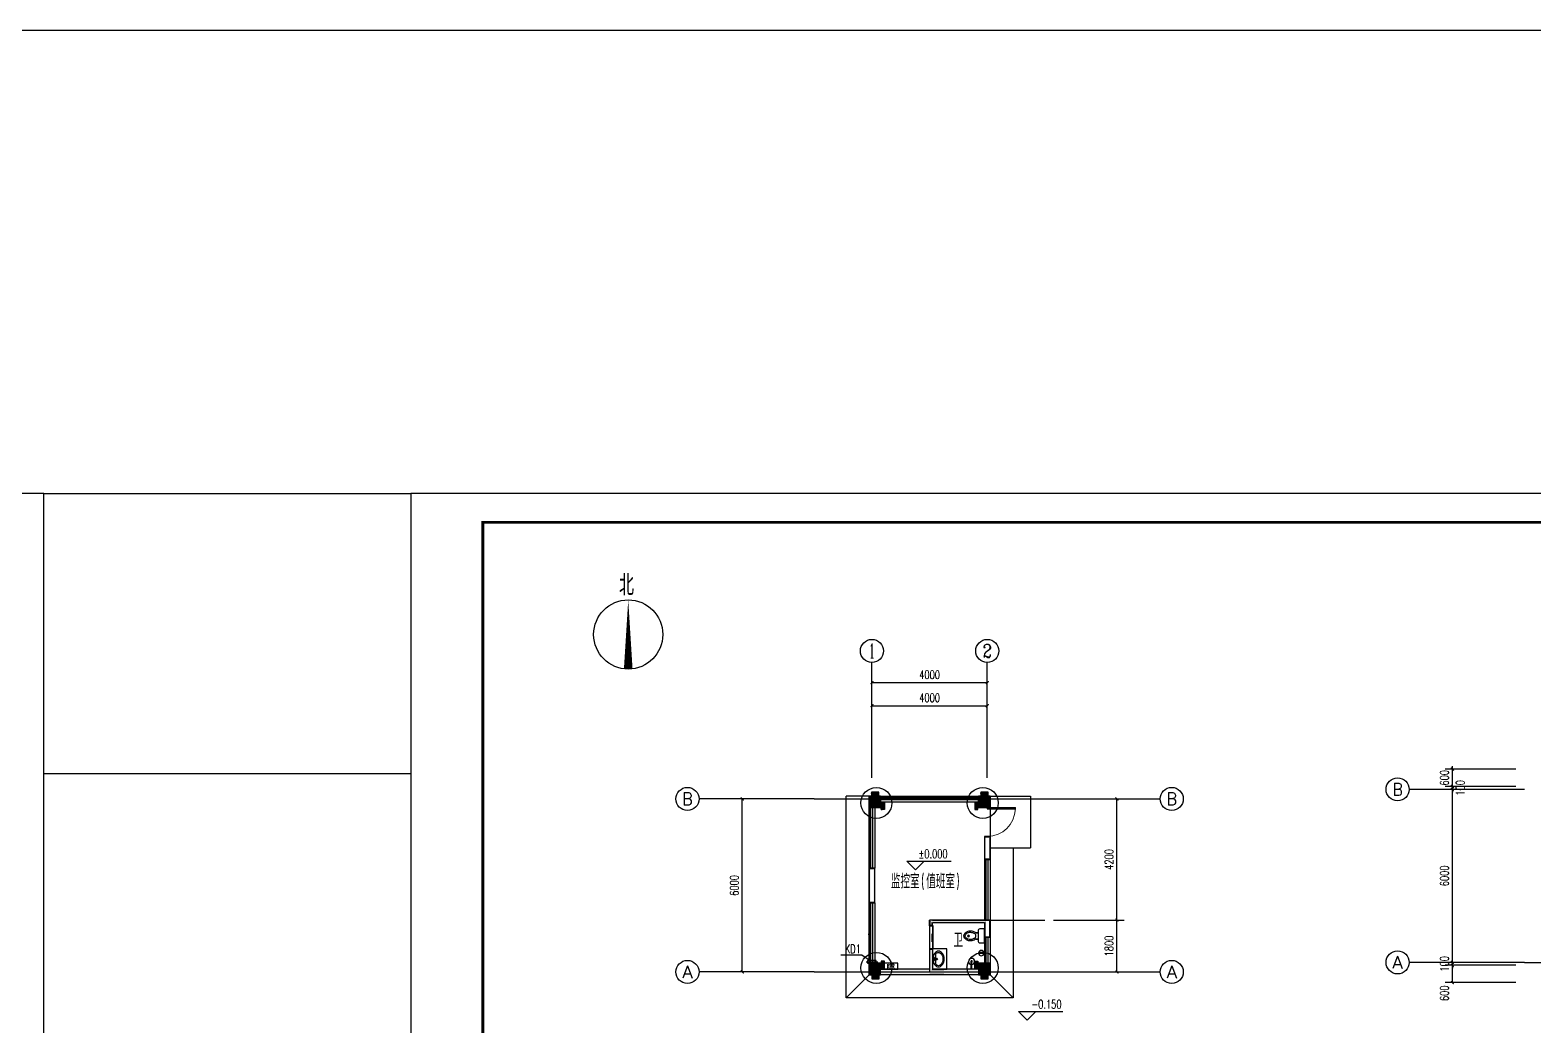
# Model space of a CAD drawing. Extents: x 5600590 to 5949977, y -428435 to -354779.
# Drawn here: x 5786498 to 5838638, y -389273 to -354779 of the extents above; entities that cross this region are included whole.
import ezdxf
from ezdxf.enums import TextEntityAlignment as Align

# ---------------------------------------------------------------- set-up
doc = ezdxf.new("R2010")
doc.units = 0
doc.header["$LTSCALE"] = 1000
doc.header["$MEASUREMENT"] = 0
doc.linetypes.add('DASH', pattern=[0.35, 0.25, -0.1])
doc.layers.get('0').update_dxf_attribs({"linetype": 'CONTINUOUS'})
doc.layers.get('Defpoints').update_dxf_attribs({"linetype": 'CONTINUOUS'})
for name, color, linetype in [('AXIS_TEXT', 7, 'CONTINUOUS'), ('KD', 191, 'CONTINUOUS'), ('PUB_HATCH', 8, 'CONTINUOUS'), ('PUB_TITLE', 4, 'CONTINUOUS'), ('SIG_TEXT', 7, 'CONTINUOUS'), ('WALL', 2, 'CONTINUOUS'), ('卫厨', 253, 'CONTINUOUS'), ('厨卫布置', 6, 'CONTINUOUS'), ('建筑底图', 251, 'CONTINUOUS')]:
    doc.layers.add(name, color=color, linetype=linetype)
doc.styles.add('_TCH_AXIS', font='COMPLEX', dxfattribs={"bigfont": 'GBCBIG'})
doc.styles.add('_TCH_DIM', font='SIMPLEX', dxfattribs={"bigfont": 'GBCBIG'})
doc.styles.add('_TCH_DIM_T3', font='SIMPLEX', dxfattribs={"width": 0.705882, "bigfont": 'GBCBIG'})
doc.styles.add('_TCH_LABEL', font='COMPLEX', dxfattribs={"bigfont": 'GBCBIG'})
doc.styles.add('COMPLEX', font='COMPLEX')
doc.styles.add('DIM_FONT', font='SIMPLEX', dxfattribs={"width": 0.7, "bigfont": 'GBCBIG'})
doc.styles.add('schuco', font='sceie.shx', dxfattribs={"width": 0.7, "bigfont": 'sceic.shx'})
doc.dimstyles.new('_TCH_ARCH&&100', dxfattribs={"dimtxt": 297.5, "dimasz": 100, "dimexe": 250, "dimexo": 300, "dimgap": 126.25, "dimtad": 1, "dimdec": 0, "dimzin": 0, "dimdsep": 46, "dimtxsty": '_TCH_DIM_T3', "dimblk": 'ARCHTICK', "dimcen": 0.09, "dimclrt": 7, "dimazin": 2, "dimtfac": 1, "dimtdec": 0, "dimtix": 1, "dimtmove": 2, "dimatfit": 3, "dimfxl": 0, "dimtolj": 1, "dimtzin": 0, "dimarcsym": 0})
pattern_1 = [(135, (5223542.319, -4724886.027), (-11.22532015, -11.22532015), [])]

# ---------------------------------------------------------------- blocks, each defined once
blk = doc.blocks.new('_AXISO')
blk.add_circle((0, 0), 0.5)
at = {"layer": 'AXIS_TEXT', "style": 'COMPLEX', "width": 1.041667}
blk.add_attdef('A', text='', height=0.56, dxfattribs=at).set_placement((-0.25, -0.28), (0.25, -0.28), align=Align.FIT)
blk = doc.blocks.new('$TwtSys$00000139')
at = {"color": 7}
for p, q in [((-19, 92, 0), (-19, -92, 0)), ((19, 92, 0), (19, -92, 0))]:
    blk.add_line(p, q, dxfattribs=at)
blk.add_circle((0, 0, 0), 93.8)
blk = doc.blocks.new('$plan$00000379')
at = {"layer": '卫厨'}
for p, q in [((-575, 18), (-536, 18)), ((-572, 18), (-572, 18)), ((-536, -22), (-576, -21))]:
    blk.add_line(p, q, dxfattribs=at)
for points in [[(-285, -110, -0.082371), (-434, -171, -0.174047), (-592, -152, -0.152847), (-702, -46, -0.25487), (-702, 46, -0.135193), (-607, 144, -0.19268), (-434, 171, -0.066715), (-320, 128, 0.008412), (-285, 110), (-220, 110), (-220, -110)], [(-307, -1, -0.073764), (-317, -64, -0.219411), (-337, -85, -0.018016), (-436, -122, -0.163008), (-533, -122, -0.084559), (-606, -92, -0.185519), (-666, -26, -0.252786), (-658, 39, -0.083694), (-606, 90, -0.078323), (-556, 115, -0.086951), (-477, 126, -0.071278), (-416, 114, -0.021719), (-371, 97, 0.016169), (-337, 83, -0.158768), (-324, 73, -0.168814), (-308, 12)]]:
    blk.add_lwpolyline(points, format="xyb", close=True, dxfattribs=at)
for points in [[(-220, 110), (-285, 110)], [(-220, 175), (-220, -175)], [(0, 240), (-155, 240)], [(0, -240), (0, 240)], [(-285, -110), (-220, -110)], [(-155, -240), (0, -240)]]:
    blk.add_lwpolyline(points, dxfattribs=at)
for points in [[(-155, 240, 0.414214), (-220, 175, 0.414214)], [(-220, -175, 0.414214), (-155, -240, 0.414214)]]:
    blk.add_lwpolyline(points, format="xyb", dxfattribs=at)
for centre, radius, start, end in [((-549, -3), 33.2, 100.0495, 259.9505), ((-536, -2), 20, 270, 90)]:
    blk.add_arc(centre, radius, start, end, dxfattribs=at)
blk = doc.blocks.new('$plan$00001626')
at = {"layer": '卫厨'}
blk.add_line((-10, 0), (10, 0), dxfattribs=at)
for points in [[(-124, 0), (133, 0)], [(-10, 0), (-10, -263)], [(10, 0), (10, -263)]]:
    blk.add_lwpolyline(points, dxfattribs=at)
for centre, radius, start, end in [((0, -262), 108, 95.306, 84.694), ((0, -262), 28.3, 110.6725, 69.3275), ((0, -260), 10.5, 197.2381, 342.7619)]:
    blk.add_arc(centre, radius, start, end, dxfattribs=at)
blk = doc.blocks.new('$lvtry$00000195')
at = {"color": 0}
for p, q in [((-165, -91), (-34, -91)), ((-17, -58), (-17, -48)), ((-16, -91), (-11, -91)), ((11, -91), (165, -91)), ((17, -58), (17, -48))]:
    blk.add_line(p, q, dxfattribs=at)
blk.add_lwpolyline([(273, -195, -0.132138), (254, -266, -0.106661), (193, -332, -0.083339), (108, -374, -0.072039), (0, -389, -0.072039), (-108, -374, -0.083339), (-193, -332, -0.106661), (-254, -266, -0.132138), (-273, -195, -0.132138), (-254, -124, -0.106661), (-193, -57, -0.083339), (-108, -16, -0.072039), (0, 0, -0.072039), (108, -16, -0.083339), (193, -57, -0.106661), (254, -124, -0.132138)], format="xyb", close=True, dxfattribs=at)
blk.add_circle((0, -58), 16.7, dxfattribs=at)
for centre, radius, start, end in [((-131, -195), 101, 149.8906, 180), ((-131, -195), 101, 180, 210.1094), ((-68, -231), 174, 128.9257, 149.8906), ((-68, -158), 174, 210.1094, 234.4623), ((-165, -111), 20, 90, 128.9257), ((-27, -100), 245, 234.4623, 253.5183), ((0, -9), 340, 253.5183, 270), ((-40, -49), 10.1, 106.6096, 258.1648), ((-64, 218), 259, 274.7069, 282.3732), ((-75, -228), 173, 71.36, 79.1873), ((-29, -95), 6.77, 155.344, 308.3224), ((-171, 3), 166, 324.8411, 338.1337), ((-171, 3), 170, 324.8411, 331.3523), ((-29, -95), 3.37, 155.344, 308.3224), ((100, -210), 170, 132.3141, 138.8253), ((100, -210), 166, 125.5327, 138.8253), ((0, -131), 25, 112.516, 67.484), ((-12, -74), 10.6, 201.8924, 261.774), ((0, -48), 16.7, 0, 180), ((-381, -131), 372, 2.3982, 6.7627), ((0, -111), 9.9, 201.7837, 338.2163), ((0, -9), 340, 270, 286.4817), ((64, 218), 259, 257.6268, 265.2931), ((381, -131), 372, 170.1008, 177.6018), ((75, -228), 173, 100.8127, 110.4191), ((40, -49), 10.1, 281.8352, 73.3904), ((27, -100), 245, 286.4817, 305.5377), ((165, -111), 20, 51.0743, 90), ((165, -111), 20, 51.0743, 90), ((68, -158), 174, 305.5377, 329.8906), ((68, -231), 174, 30.1094, 51.0743), ((131, -195), 101, 0, 30.1094), ((131, -195), 101, 329.8906, 0)]:
    blk.add_arc(centre, radius, start, end, dxfattribs=at)
for p in [(0, -58), (0, -131)]:
    blk.add_point(p, dxfattribs=at)
blk = doc.blocks.new('2sgfsgfgsfdgfsdgsdgfs')
at = {"layer": '厨卫布置'}
blk.add_lwpolyline([(0, -600), (200, -600), (200, 0), (0, 0)], close=True, dxfattribs=at)
at = {"layer": '厨卫布置', "style": 'DIM_FONT', "width": 0.5625}
blk.add_text('KFR', height=150, rotation=90, dxfattribs=at).set_placement((177, -383))
blk = doc.blocks.new('kk')
at = {"linetype": 'DASH', "ltscale": 0.5}
blk.add_wipeout([(-50, -150), (-50, 150), (50, 150), (50, -150)], dxfattribs=at).dxf.layer = 'KD'
at = {"layer": 'KD', "linetype": 'DASH', "ltscale": 0.5}
blk.add_line((0, -200), (0, 200), dxfattribs=at)
blk.add_lwpolyline([(-50, -150), (-50, 150), (50, 150), (50, -150)], close=True, dxfattribs=at)
at = {"layer": 'KD'}
blk.add_lwpolyline([(-50, -150), (-50, 150), (50, 150), (50, -150)], close=True, dxfattribs=at)
blk = doc.blocks.new('_ArchTick')
at = {"color": 0, "linetype": 'ByBlock', "const_width": 0.4}
blk.add_lwpolyline([(-0.5, -0.5), (0.5, 0.5)], dxfattribs=at)
blk = doc.blocks.new('*D54')
at = {"layer": 'Defpoints', "color": 0, "transparency": 16777216}
for p in [(5819706, -377405), (5815706, -380705), (5819706, -380705)]:
    blk.add_point(p, dxfattribs=at)
at = {"layer": '建筑底图', "color": 0, "lineweight": -2, "transparency": 16777216}
for p, q in [((5815706, -380405), (5815706, -377155)), ((5815706, -377405), (5819706, -377405)), ((5819706, -380405), (5819706, -377155))]:
    blk.add_line(p, q, dxfattribs=at)
at = {"layer": '建筑底图', "color": 0, "lineweight": -2, "transparency": 16777216, "xscale": 100, "yscale": 100, "zscale": 100, "rotation": 180}
blk.add_blockref('_ArchTick', (5815706, -377405), dxfattribs=at)
at = {"layer": '建筑底图', "color": 0, "lineweight": -2, "transparency": 16777216, "xscale": 100, "yscale": 100, "zscale": 100}
blk.add_blockref('_ArchTick', (5819706, -377405), dxfattribs=at)
at = {"layer": '建筑底图', "color": 7, "transparency": 16777216, "insert": (5817706, -377130), "char_height": 297.5, "attachment_point": 5, "style": '_TCH_DIM_T3'}
blk.add_mtext('\\A1;4000', dxfattribs=at)
blk = doc.blocks.new('*D55')
at = {"layer": 'Defpoints', "color": 0, "transparency": 16777216}
for p in [(5819706, -378205), (5815706, -380705), (5819706, -380705)]:
    blk.add_point(p, dxfattribs=at)
at = {"layer": '建筑底图', "color": 0, "lineweight": -2, "transparency": 16777216}
for p, q in [((5815706, -380405), (5815706, -377955)), ((5819706, -380405), (5819706, -377955)), ((5815706, -378205), (5819706, -378205))]:
    blk.add_line(p, q, dxfattribs=at)
at = {"layer": '建筑底图', "color": 0, "lineweight": -2, "transparency": 16777216, "xscale": 100, "yscale": 100, "zscale": 100, "rotation": 180}
blk.add_blockref('_ArchTick', (5815706, -378205), dxfattribs=at)
at = {"layer": '建筑底图', "color": 0, "lineweight": -2, "transparency": 16777216, "xscale": 100, "yscale": 100, "zscale": 100}
blk.add_blockref('_ArchTick', (5819706, -378205), dxfattribs=at)
at = {"layer": '建筑底图', "color": 7, "transparency": 16777216, "insert": (5817706, -377930), "char_height": 297.5, "attachment_point": 5, "style": '_TCH_DIM_T3'}
blk.add_mtext('\\A1;4000', dxfattribs=at)
blk = doc.blocks.new('*D60')
at = {"layer": 'Defpoints', "color": 0, "transparency": 16777216}
for p in [(5811206, -381437), (5813706, -381437), (5813706, -387437)]:
    blk.add_point(p, dxfattribs=at)
at = {"layer": '建筑底图', "color": 0, "lineweight": -2, "transparency": 16777216}
for p, q in [((5813406, -381437), (5810956, -381437)), ((5811206, -387437), (5811206, -381437)), ((5813406, -387437), (5810956, -387437))]:
    blk.add_line(p, q, dxfattribs=at)
at = {"layer": '建筑底图', "color": 0, "lineweight": -2, "transparency": 16777216, "xscale": 100, "yscale": 100, "zscale": 100}
for p, rotation in [((5811206, -381437), 90), ((5811206, -387437), 270)]:
    blk.add_blockref('_ArchTick', p, dxfattribs=dict(at, rotation=rotation))
at = {"layer": '建筑底图', "color": 7, "transparency": 16777216, "insert": (5810931, -384437), "char_height": 297.5, "attachment_point": 5, "rotation": 90, "style": '_TCH_DIM_T3'}
blk.add_mtext('\\A1;6000', dxfattribs=at)
blk = doc.blocks.new('*D61')
at = {"layer": 'Defpoints', "color": 0, "transparency": 16777216}
for p in [(5821706, -385637), (5824206, -385637), (5821706, -387437)]:
    blk.add_point(p, dxfattribs=at)
at = {"layer": '建筑底图', "color": 0, "lineweight": -2, "transparency": 16777216}
for p, q in [((5822006, -385637), (5824456, -385637)), ((5824206, -387437), (5824206, -385637)), ((5822006, -387437), (5824456, -387437))]:
    blk.add_line(p, q, dxfattribs=at)
at = {"layer": '建筑底图', "color": 0, "lineweight": -2, "transparency": 16777216, "xscale": 100, "yscale": 100, "zscale": 100}
for p, rotation in [((5824206, -385637), 90), ((5824206, -387437), 270)]:
    blk.add_blockref('_ArchTick', p, dxfattribs=dict(at, rotation=rotation))
at = {"layer": '建筑底图', "color": 7, "transparency": 16777216, "insert": (5823931, -386537), "char_height": 297.5, "attachment_point": 5, "rotation": 90, "style": '_TCH_DIM_T3'}
blk.add_mtext('\\A1;1800', dxfattribs=at)
blk = doc.blocks.new('*D62')
at = {"layer": 'Defpoints', "color": 0, "transparency": 16777216}
for p in [(5821706, -381437), (5824206, -381437), (5821706, -385637)]:
    blk.add_point(p, dxfattribs=at)
at = {"layer": '建筑底图', "color": 0, "lineweight": -2, "transparency": 16777216}
for p, q in [((5822006, -381437), (5824456, -381437)), ((5824206, -385637), (5824206, -381437)), ((5822006, -385637), (5824456, -385637))]:
    blk.add_line(p, q, dxfattribs=at)
at = {"layer": '建筑底图', "color": 0, "lineweight": -2, "transparency": 16777216, "xscale": 100, "yscale": 100, "zscale": 100}
for p, rotation in [((5824206, -381437), 90), ((5824206, -385637), 270)]:
    blk.add_blockref('_ArchTick', p, dxfattribs=dict(at, rotation=rotation))
at = {"layer": '建筑底图', "color": 7, "transparency": 16777216, "insert": (5823931, -383537), "char_height": 297.5, "attachment_point": 5, "rotation": 90, "style": '_TCH_DIM_T3'}
blk.add_mtext('\\A1;4200', dxfattribs=at)
blk = doc.blocks.new('*D73')
at = {"layer": 'Defpoints', "color": 0, "transparency": 16777216}
for p in [(5835842, -387205), (5838342, -387205), (5838342, -387805)]:
    blk.add_point(p, dxfattribs=at)
at = {"layer": '建筑底图', "color": 0, "lineweight": -2, "transparency": 16777216}
for p, q in [((5838042, -387205), (5835592, -387205)), ((5835842, -387805), (5835842, -387205)), ((5838042, -387805), (5835592, -387805))]:
    blk.add_line(p, q, dxfattribs=at)
at = {"layer": '建筑底图', "color": 0, "lineweight": -2, "transparency": 16777216, "xscale": 100, "yscale": 100, "zscale": 100}
for p, rotation in [((5835842, -387205), 90), ((5835842, -387805), 270)]:
    blk.add_blockref('_ArchTick', p, dxfattribs=dict(at, rotation=rotation))
at = {"layer": '建筑底图', "color": 7, "transparency": 16777216, "insert": (5835567, -388175), "char_height": 297.5, "attachment_point": 5, "rotation": 90, "style": '_TCH_DIM_T3'}
blk.add_mtext('\\A1;600', dxfattribs=at)
blk = doc.blocks.new('*D74')
at = {"layer": 'Defpoints', "color": 0, "transparency": 16777216}
for p in [(5835842, -387105), (5838342, -387105), (5838342, -387205)]:
    blk.add_point(p, dxfattribs=at)
at = {"layer": '建筑底图', "color": 0, "lineweight": -2, "transparency": 16777216}
for p, q in [((5838042, -387105), (5835592, -387105)), ((5838042, -387205), (5835592, -387205)), ((5835842, -387105), (5835842, -387005)), ((5835842, -387205), (5835842, -387105)), ((5835842, -387205), (5835842, -387305))]:
    blk.add_line(p, q, dxfattribs=at)
at = {"layer": '建筑底图', "color": 0, "lineweight": -2, "transparency": 16777216, "xscale": 100, "yscale": 100, "zscale": 100}
for p, rotation in [((5835842, -387105), 270), ((5835842, -387205), 90)]:
    blk.add_blockref('_ArchTick', p, dxfattribs=dict(at, rotation=rotation))
at = {"layer": '建筑底图', "color": 7, "transparency": 16777216, "insert": (5835567, -387155), "char_height": 297.5, "attachment_point": 5, "rotation": 90, "style": '_TCH_DIM_T3'}
blk.add_mtext('\\A1;100', dxfattribs=at)
blk = doc.blocks.new('*D75')
at = {"layer": 'Defpoints', "color": 0, "transparency": 16777216}
for p in [(5835842, -381105), (5838342, -381105), (5838342, -387105)]:
    blk.add_point(p, dxfattribs=at)
at = {"layer": '建筑底图', "color": 0, "lineweight": -2, "transparency": 16777216}
for p, q in [((5838042, -381105), (5835592, -381105)), ((5835842, -387105), (5835842, -381105)), ((5838042, -387105), (5835592, -387105))]:
    blk.add_line(p, q, dxfattribs=at)
at = {"layer": '建筑底图', "color": 0, "lineweight": -2, "transparency": 16777216, "xscale": 100, "yscale": 100, "zscale": 100}
for p, rotation in [((5835842, -381105), 90), ((5835842, -387105), 270)]:
    blk.add_blockref('_ArchTick', p, dxfattribs=dict(at, rotation=rotation))
at = {"layer": '建筑底图', "color": 7, "transparency": 16777216, "insert": (5835567, -384105), "char_height": 297.5, "attachment_point": 5, "rotation": 90, "style": '_TCH_DIM_T3'}
blk.add_mtext('\\A1;6000', dxfattribs=at)
blk = doc.blocks.new('*D76')
at = {"layer": 'Defpoints', "color": 0, "transparency": 16777216}
for p in [(5835842, -381005), (5838342, -381005), (5838342, -381105)]:
    blk.add_point(p, dxfattribs=at)
at = {"layer": '建筑底图', "color": 0, "lineweight": -2, "transparency": 16777216}
for p, q in [((5838042, -381005), (5835592, -381005)), ((5838042, -381105), (5835592, -381105)), ((5835842, -381005), (5835842, -380905)), ((5835842, -381105), (5835842, -381005)), ((5835842, -381105), (5835842, -381205))]:
    blk.add_line(p, q, dxfattribs=at)
at = {"layer": '建筑底图', "color": 0, "lineweight": -2, "transparency": 16777216, "xscale": 100, "yscale": 100, "zscale": 100}
for p, rotation in [((5835842, -381005), 270), ((5835842, -381105), 90)]:
    blk.add_blockref('_ArchTick', p, dxfattribs=dict(at, rotation=rotation))
at = {"layer": '建筑底图', "color": 7, "transparency": 16777216, "insert": (5836117, -381055), "char_height": 297.5, "attachment_point": 5, "rotation": 90, "style": '_TCH_DIM_T3'}
blk.add_mtext('\\A1;100', dxfattribs=at)
blk = doc.blocks.new('*D77')
at = {"layer": 'Defpoints', "color": 0, "transparency": 16777216}
for p in [(5835842, -380405), (5838342, -380405), (5838342, -381005)]:
    blk.add_point(p, dxfattribs=at)
at = {"layer": '建筑底图', "color": 0, "lineweight": -2, "transparency": 16777216}
for p, q in [((5838042, -380405), (5835592, -380405)), ((5835842, -380405), (5835842, -380305)), ((5835842, -381005), (5835842, -380405)), ((5838042, -381005), (5835592, -381005)), ((5835842, -381005), (5835842, -381105))]:
    blk.add_line(p, q, dxfattribs=at)
at = {"layer": '建筑底图', "color": 0, "lineweight": -2, "transparency": 16777216, "xscale": 100, "yscale": 100, "zscale": 100}
for p, rotation in [((5835842, -380405), 270), ((5835842, -381005), 90)]:
    blk.add_blockref('_ArchTick', p, dxfattribs=dict(at, rotation=rotation))
at = {"layer": '建筑底图', "color": 7, "transparency": 16777216, "insert": (5835567, -380705), "char_height": 297.5, "attachment_point": 5, "rotation": 90, "style": '_TCH_DIM_T3'}
blk.add_mtext('\\A1;600', dxfattribs=at)
blk = doc.blocks.new('$WINLIB2D$00000001')
at = {"color": 0}
for points in [[(-0.5, 0.5), (-0.5, -0.5)], [(-0.5, 0.5), (0.5, 0.5)], [(0.5, -0.5), (0.5, 0.5)], [(0.5, 0.167), (-0.5, 0.167)], [(0.5, -0.167), (-0.5, -0.167)], [(-0.5, -0.5), (0.5, -0.5)]]:
    blk.add_lwpolyline(points, dxfattribs=at)
blk = doc.blocks.new('$DorLib2D$00000129')
at = {"color": 0, "linetype": 'Continuous'}
for p, q in [((-0.5, 0.545), (-0.5, 0.687)), ((-0.5, 0.687), (0.5, 0.687)), ((0.5, 0.687), (0.5, 0.545)), ((0.5, 0.545), (-0.5, 0.545)), ((-0.5, 0.5), (-0.5, 0.545)), ((-0.2, 0.437), (0.158, 0.437)), ((0.08, 0.341), (0.08, 0.437)), ((0.158, 0.437), (0.08, 0.341)), ((0.5, 0.5), (0.5, 0.545))]:
    blk.add_line(p, q, dxfattribs=at)
blk = doc.blocks.new('$DorLib2D$00000001')
for p, q in [((0.45, 0.975), (0.5, 0.975)), ((0.45, 0), (0.45, 0.975)), ((0.5, 0), (0.5, 0.975)), ((0.5, 0), (0.45, 0))]:
    blk.add_line(p, q)
at = {"lineweight": 13}
blk.add_arc((0.475, 0), 0.975, 91.4693, 180, dxfattribs=at)
blk = doc.blocks.new('_FZH')
blk.add_lwpolyline([(-0.5, -0.5), (0.5, -0.5), (0.5, 0.5), (-0.5, 0.5)], close=True)
at = {"layer": 'PUB_HATCH'}
blk.add_solid([(-0.5, -0.5), (0.5, -0.5), (-0.5, 0.5), (0.5, 0.5)], dxfattribs=at)

msp = doc.modelspace()

# ---------------------------------------------------------------- hatches: boundary and pattern name
at = {"layer": 'SIG_TEXT'}
h = msp.add_hatch(dxfattribs=at)
h.set_pattern_fill('ANSI31', color=256, scale=10, angle=180, style=0)
h.set_pattern_definition([(225, (10159364.745, -977046.426), (11.22532015, -11.22532015), [])])
h.paths.add_polyline_path([(5815688.9, -381312.5), (5815946.4, -381312.5), (5815946.4, -381207.9), (5815688.9, -381207.9)])
h = msp.add_hatch(dxfattribs=at)
h.set_pattern_fill('ANSI31', color=256, scale=10, angle=90, style=0)
h.set_pattern_definition(pattern_1)
h.paths.add_polyline_path([(5816135.5, -381548.4), (5816135.5, -381805.8), (5816030.8, -381805.8), (5816030.8, -381548.4)])
h = msp.add_hatch(dxfattribs=at)
h.set_pattern_fill('ANSI31', color=256, scale=10, angle=90, style=0)
h.set_pattern_definition(pattern_1)
h.paths.add_polyline_path([(5819276.2, -381548.4), (5819276.2, -381805.8), (5819380.9, -381805.8), (5819380.9, -381548.4)])
h = msp.add_hatch(dxfattribs=at)
h.set_pattern_fill('ANSI31', color=256, scale=10, angle=180, style=0)
h.set_pattern_definition([(225, (10163159.107, -977046.426), (11.22532015, -11.22532015), [])])
h.paths.add_polyline_path([(5819483.3, -381312.5), (5819740.8, -381312.5), (5819740.8, -381207.9), (5819483.3, -381207.9)])
h = msp.add_hatch(dxfattribs=at)
h.set_pattern_fill('ANSI31', color=256, scale=10, angle=90, style=0)
h.set_pattern_definition(pattern_1)
h.paths.add_polyline_path([(5819276.2, -387325), (5819276.2, -387067.5), (5819380.9, -387067.5), (5819380.9, -387325)])
h = msp.add_hatch(dxfattribs=at)
h.set_pattern_fill('ANSI31', color=256, scale=10, angle=180, style=0)
h.set_pattern_definition([(225, (10159373.705, -983411.294), (11.22532015, -11.22532015), [])])
h.paths.add_polyline_path([(5815697.9, -387677.4), (5815955.3, -387677.4), (5815955.3, -387572.7), (5815697.9, -387572.7)])
h = msp.add_hatch(dxfattribs=at)
h.set_pattern_fill('ANSI31', color=256, scale=10, angle=180, style=0)
h.set_pattern_definition([(225, (10163159.107, -983411.294), (11.22532015, -11.22532015), [])])
h.paths.add_polyline_path([(5819483.3, -387677.4), (5819740.8, -387677.4), (5819740.8, -387572.7), (5819483.3, -387572.7)])
at = {"layer": '建筑底图'}
for points in [[(5816005.9, -381336.7), (5815605.9, -381336.7), (5815645.9, -381376.7), (5815965.9, -381376.7)], [(5815605.9, -381336.7), (5815605.9, -381736.7), (5815645.9, -381696.7), (5815645.9, -381376.7)], [(5816005.9, -381736.7), (5816005.9, -381336.7), (5815965.9, -381376.7), (5815965.9, -381696.7)], [(5819805.9, -381336.7), (5819405.9, -381336.7), (5819445.9, -381376.7), (5819765.9, -381376.7)], [(5819405.9, -381336.7), (5819405.9, -381736.7), (5819445.9, -381696.7), (5819445.9, -381376.7)], [(5819805.9, -381736.7), (5819805.9, -381336.7), (5819765.9, -381376.7), (5819765.9, -381696.7)], [(5815605.9, -381736.7), (5816005.9, -381736.7), (5815965.9, -381696.7), (5815645.9, -381696.7)], [(5819405.9, -381736.7), (5819805.9, -381736.7), (5819765.9, -381696.7), (5819445.9, -381696.7)], [(5819605.9, -382736.7), (5819605.9, -383536.7), (5819645.9, -383496.7), (5819645.9, -382776.7)], [(5819805.9, -382736.7), (5819605.9, -382736.7), (5819645.9, -382776.7), (5819765.9, -382776.7)], [(5819805.9, -383536.7), (5819805.9, -382736.7), (5819765.9, -382776.7), (5819765.9, -383496.7)], [(5819605.9, -383536.7), (5819805.9, -383536.7), (5819765.9, -383496.7), (5819645.9, -383496.7)], [(5815805.9, -383836.7), (5815605.9, -383836.7), (5815645.9, -383876.7), (5815765.9, -383876.7)], [(5815605.9, -383836.7), (5815605.9, -385036.7), (5815645.9, -384996.7), (5815645.9, -383876.7)], [(5815805.9, -385036.7), (5815805.9, -383836.7), (5815765.9, -383876.7), (5815765.9, -384996.7)], [(5815605.9, -385036.7), (5815805.9, -385036.7), (5815765.9, -384996.7), (5815645.9, -384996.7)], [(5819605.9, -385636.7), (5817705.9, -385636.7), (5817745.9, -385676.7), (5819645.9, -385676.7)], [(5817705.9, -385836.7), (5817705.9, -385636.7), (5817745.9, -385676.7), (5817745.9, -385836.7)], [(5817705.9, -385836.7), (5817805.9, -385836.7), (5817805.9, -385796.7), (5817705.9, -385796.7)], [(5819605.9, -385736.7), (5817805.9, -385736.7), (5817765.9, -385696.7), (5819645.9, -385696.7)], [(5817805.9, -385836.7), (5817805.9, -385736.7), (5817765.9, -385696.7), (5817765.9, -385836.7)], [(5819605.9, -385636.7), (5819645.9, -385676.7), (5819765.9, -385636.7)], [(5819605.9, -385736.7), (5819605.9, -386236.7), (5819645.9, -386236.7), (5819645.9, -385696.7)], [(5819805.9, -385636.7), (5819805.9, -386236.7), (5819765.9, -386236.7), (5819765.9, -385636.7)], [(5819805.9, -386236.7), (5819605.9, -386236.7), (5819605.9, -386196.7), (5819805.9, -386196.7)], [(5817705.9, -386636.7), (5817705.9, -387336.7), (5817745.9, -387376.7), (5817745.9, -386636.7)], [(5817805.9, -386636.7), (5817705.9, -386636.7), (5817705.9, -386676.7), (5817805.9, -386676.7)], [(5817805.9, -386636.7), (5817805.9, -387336.7), (5817765.9, -387376.7), (5817765.9, -386636.7)], [(5818205.9, -387336.7), (5817805.9, -387336.7), (5817765.9, -387376.7), (5818205.9, -387376.7)], [(5819405.9, -387376.7), (5819405.9, -387336.7), (5818205.9, -387336.7), (5818205.9, -387376.7)], [(5819805.9, -387136.7), (5819405.9, -387136.7), (5819445.9, -387176.7), (5819765.9, -387176.7)], [(5819405.9, -387136.7), (5819405.9, -387536.7), (5819445.9, -387496.7), (5819445.9, -387176.7)], [(5819805.9, -387536.7), (5819805.9, -387136.7), (5819765.9, -387176.7), (5819765.9, -387496.7)], [(5815605.9, -387536.7), (5816005.9, -387536.7), (5815965.9, -387496.7), (5815645.9, -387496.7)], [(5816005.9, -387496.7), (5816005.9, -387536.7), (5817705.9, -387536.7), (5817705.9, -387496.7)], [(5818205.9, -387536.7), (5817705.9, -387536.7), (5817705.9, -387496.7), (5818205.9, -387496.7)], [(5819405.9, -387536.7), (5819405.9, -387496.7), (5818205.9, -387496.7), (5818205.9, -387536.7)], [(5819405.9, -387536.7), (5819805.9, -387536.7), (5819765.9, -387496.7), (5819445.9, -387496.7)]]:
    msp.add_hatch(color=256, dxfattribs=at).paths.add_polyline_path(points)

# ---------------------------------------------------------------- linework, layer by layer
at = {"layer": 'PUB_TITLE', "color": 4}
for points in [[(5727572.9, -412847.7), (5786972.9, -412847.7), (5786972.9, -370847.7), (5727572.9, -370847.7)], [(5799704.6, -412847.7), (5859104.6, -412847.7), (5859104.6, -370847.7), (5799704.6, -370847.7)]]:
    msp.add_lwpolyline(points, close=True, dxfattribs=at)
at = {"layer": 'PUB_TITLE', "color": 4, "const_width": 100}
msp.add_lwpolyline([(5802204.6, -411847.7), (5858104.6, -411847.7), (5858104.6, -371847.7), (5802204.6, -371847.7)], close=True, dxfattribs=at)
at = {"layer": 'SIG_TEXT', "ltscale": 5}
for points in [[(5815688.9, -381312.5), (5815946.4, -381312.5), (5815946.4, -381207.9), (5815688.9, -381207.9)], [(5816135.5, -381548.4), (5816135.5, -381805.8), (5816030.8, -381805.8), (5816030.8, -381548.4)], [(5819276.2, -381548.4), (5819276.2, -381805.8), (5819380.9, -381805.8), (5819380.9, -381548.4)], [(5819483.3, -381312.5), (5819740.8, -381312.5), (5819740.8, -381207.9), (5819483.3, -381207.9)], [(5819276.2, -387325), (5819276.2, -387067.5), (5819380.9, -387067.5), (5819380.9, -387325)], [(5815697.9, -387677.4), (5815955.3, -387677.4), (5815955.3, -387572.7), (5815697.9, -387572.7)], [(5819483.3, -387677.4), (5819740.8, -387677.4), (5819740.8, -387572.7), (5819483.3, -387572.7)]]:
    msp.add_lwpolyline(points, close=True, dxfattribs=at)
for centre in [(5815860.6, -381576.8), (5819551.1, -381576.8), (5819551.1, -387296.5)]:
    msp.add_circle(centre, 536.8, dxfattribs=at)
at = {"layer": 'WALL', "color": 1, "ltscale": 10}
msp.add_lwpolyline([(5786972.9, -370847.7), (5799704.6, -370847.7), (5799704.6, -380562.8), (5786972.9, -380562.8)], close=True, dxfattribs=at)
at = {"layer": '建筑底图'}
for p, q in [((5815705.9, -380705), (5815705.9, -376705)), ((5819705.9, -380705), (5819705.9, -376705)), ((5838341.8, -381105.5), (5834341.8, -381105.5)), ((5813705.9, -381436.7), (5809705.9, -381436.7)), ((5813705.9, -381436.7), (5821705.9, -381436.7)), ((5815605.9, -381336.7), (5814805.9, -381336.7)), ((5814805.9, -388336.7), (5814805.9, -381336.7)), ((5819805.9, -381336.7), (5821205.9, -381336.7)), ((5821205.9, -381336.7), (5821205.9, -383136.7)), ((5821705.9, -381436.7), (5825705.9, -381436.7)), ((5819805.9, -381736.7), (5819805.9, -382736.7)), ((5819605.9, -382736.7), (5819605.9, -383536.7)), ((5819805.9, -382736.7), (5819605.9, -382736.7)), ((5819805.9, -383536.7), (5819805.9, -382736.7)), ((5819805.9, -383136.7), (5821205.9, -383136.7)), ((5820605.9, -383136.7), (5820605.9, -388336.7)), ((5817213.3, -383895.5), (5816913.3, -383595.5)), ((5816913.3, -383595.5), (5818453.5, -383595.5)), ((5817213.3, -383895.5), (5817513.3, -383595.5)), ((5819605.9, -383536.7), (5819805.9, -383536.7)), ((5815805.9, -383836.7), (5815605.9, -383836.7)), ((5815605.9, -383836.7), (5815605.9, -385036.7)), ((5815805.9, -385036.7), (5815805.9, -383836.7)), ((5815605.9, -385036.7), (5815805.9, -385036.7)), ((5817705.9, -385636.7), (5817705.9, -387436.7)), ((5819605.9, -385636.7), (5817705.9, -385636.7)), ((5817705.9, -385836.7), (5817705.9, -385636.7)), ((5817805.9, -385636.7), (5821705.9, -385636.7)), ((5819605.9, -385736.7), (5817805.9, -385736.7)), ((5817805.9, -385836.7), (5817805.9, -385736.7)), ((5819605.9, -385636.7), (5819805.9, -385636.7)), ((5819605.9, -385736.7), (5819605.9, -386236.7)), ((5819805.9, -385636.7), (5819805.9, -386236.7)), ((5815605.9, -386136.7), (5815575.9, -386136.7)), ((5817705.9, -385836.7), (5817805.9, -385836.7)), ((5819805.9, -386236.7), (5819605.9, -386236.7)), ((5817705.9, -386636.7), (5817705.9, -387336.7)), ((5817805.9, -386636.7), (5817705.9, -386636.7)), ((5817805.9, -386636.7), (5817805.9, -387336.7)), ((5818205.9, -387336.7), (5817805.9, -387336.7)), ((5819405.9, -387336.7), (5818205.9, -387336.7)), ((5838341.8, -387105.5), (5834341.8, -387105.5)), ((5838341.8, -387105.5), (5846341.8, -387105.5)), ((5813705.9, -387436.7), (5809705.9, -387436.7)), ((5813705.9, -387436.7), (5821705.9, -387436.7)), ((5815605.9, -387536.7), (5814805.9, -388336.7)), ((5817705.9, -387536.7), (5816005.9, -387536.7)), ((5818205.9, -387536.7), (5817705.9, -387536.7)), ((5819405.9, -387536.7), (5818205.9, -387536.7)), ((5819805.9, -387536.7), (5820605.9, -388336.7)), ((5821705.9, -387436.7), (5825705.9, -387436.7)), ((5820605.9, -388336.7), (5814805.9, -388336.7)), ((5821089.8, -389110.2), (5820789.8, -388810.2)), ((5820789.8, -388810.2), (5822330, -388810.2)), ((5821089.8, -389110.2), (5821389.8, -388810.2))]:
    msp.add_line(p, q, dxfattribs=at)
msp.add_lwpolyline([(5807250.8, -376935.6, 300, 0, 0), (5807250.8, -374535.6, 0, 0, 0)], format="xyseb", dxfattribs=at)
msp.add_lwpolyline([(5815605.9, -387536.7), (5815605.9, -381336.7), (5819805.9, -381336.7), (5819805.9, -387536.7)], close=True, dxfattribs=at)
for points in [[(5814621.2, -386847), (5815353.4, -386847), (5815715.7, -387086.7)], [(5817805.9, -387336.7), (5818305.9, -387336.7), (5818305.9, -386636.7), (5817805.9, -386636.7)]]:
    msp.add_lwpolyline(points, dxfattribs=at)
at = {"layer": '建筑底图', "const_width": 40}
msp.add_lwpolyline([(5815699, -387075.6, 1), (5815732.4, -387097.7, 1)], format="xyb", close=True, dxfattribs=at)
at = {"layer": '建筑底图'}
msp.add_circle((5807250.8, -375735.6), 1200, dxfattribs=at)

# ---------------------------------------------------------------- block references
ref = msp.add_blockref('_AXISO', (5815705.9, -376305), dxfattribs=dict(at, xscale=800, yscale=800, zscale=800))
ref.add_attrib('A', '1', dxfattribs={"layer": 'AXIS_TEXT', "color": 0, "height": 514.7, "style": '_TCH_AXIS'}).set_placement((5815595.6, -376562.3), (5815816.2, -376562.3), align=Align.FIT)
ref = msp.add_blockref('_AXISO', (5819705.9, -376305), dxfattribs=dict(at, xscale=800, yscale=800, zscale=800))
ref.add_attrib('A', '2', dxfattribs={"layer": 'AXIS_TEXT', "color": 0, "height": 465.9, "style": '_TCH_AXIS'}).set_placement((5819550.5, -376538), (5819861.2, -376538), align=Align.FIT)
ref = msp.add_blockref('_AXISO', (5809305.9, -381436.7), dxfattribs=dict(at, xscale=800, yscale=800, zscale=800))
ref.add_attrib('A', 'B', dxfattribs={"layer": 'AXIS_TEXT', "color": 0, "height": 435.3, "style": '_TCH_AXIS'}).set_placement((5809129.7, -381654.3), (5809482, -381654.3), align=Align.FIT)
ref = msp.add_blockref('_AXISO', (5826105.9, -381436.7), dxfattribs=dict(at, xscale=800, yscale=800, zscale=800))
ref.add_attrib('A', 'B', dxfattribs={"layer": 'AXIS_TEXT', "color": 0, "height": 435.3, "style": '_TCH_AXIS'}).set_placement((5825929.7, -381654.3), (5826282, -381654.3), align=Align.FIT)
ref = msp.add_blockref('_AXISO', (5833941.8, -381105.5), dxfattribs=dict(at, xscale=800, yscale=800, zscale=800))
ref.add_attrib('A', 'B', dxfattribs={"layer": 'AXIS_TEXT', "color": 0, "height": 435.3, "style": '_TCH_AXIS'}).set_placement((5833765.6, -381323.1), (5834118, -381323.1), align=Align.FIT)
for name, p, xscale, yscale, zscale, rotation in [('_FZH', (5815805.9, -381536.7), 400, 400, 400, 180), ('_FZH', (5819605.9, -381536.7), 400, 400, 400, 180), ('$WINLIB2D$00000001', (5815705.9, -382786.7), -2100, -200.0000007003546, -2100, 90.00000000007115), ('$DorLib2D$00000001', (5819705.9, -382236.7), -1000, 1000, -1000, 269.9999999727606), ('$WINLIB2D$00000001', (5819705.9, -384586.7), 2100, -200.0000015795231, 2100, 269.9999999727606), ('$DorLib2D$00000129', (5817755.9, -386236.7), -800, 100, -800, 270), ('$WINLIB2D$00000001', (5819705.9, -386686.7), 900, 200, 900, 270), ('_FZH', (5819605.9, -387336.7), 400, 400, 400, 180)]:
    msp.add_blockref(name, p, dxfattribs=dict(at, xscale=xscale, yscale=yscale, zscale=zscale, rotation=rotation))
at = {"layer": '建筑底图', "xscale": 3400, "yscale": 200, "zscale": 3400}
msp.add_blockref('$WINLIB2D$00000001', (5817705.9, -381436.7), dxfattribs=at)
at = {"layer": '建筑底图', "xscale": -1, "yscale": -1, "rotation": 180}
msp.add_blockref('$plan$00000379', (5819605.9, -386186.7, 0), dxfattribs=at)
at = {"layer": '建筑底图', "yscale": -1}
for name, p, rotation in [('$lvtry$00000195', (5817820.8, -386988.9), 269.9999999999947), ('$TwtSys$00000139', (5819498.4, -386783.2), 89.99999999999999)]:
    msp.add_blockref(name, p, dxfattribs=dict(at, rotation=rotation))
at = {"layer": '建筑底图'}
ref = msp.add_blockref('_AXISO', (5833941.8, -387105.5), dxfattribs=dict(at, xscale=800, yscale=800, zscale=800))
ref.add_attrib('A', 'A', dxfattribs={"layer": 'AXIS_TEXT', "color": 0, "height": 425.2, "style": '_TCH_AXIS'}).set_placement((5833759.6, -387318.1), (5834124, -387318.1), align=Align.FIT)
ref = msp.add_blockref('_AXISO', (5809305.9, -387436.7), dxfattribs=dict(at, xscale=800, yscale=800, zscale=800))
ref.add_attrib('A', 'A', dxfattribs={"layer": 'AXIS_TEXT', "color": 0, "height": 425.2, "style": '_TCH_AXIS'}).set_placement((5809123.6, -387649.3), (5809488.1, -387649.3), align=Align.FIT)
at = {"layer": '建筑底图', "rotation": 270}
msp.add_blockref('2sgfsgfgsfdgfsdgsdgfs', (5816605.9, -387136.7), dxfattribs=at)
at = {"layer": '建筑底图', "xscale": -1, "yscale": -1}
msp.add_blockref('$plan$00001626', (5819160.5, -387336.7), dxfattribs=at)
at = {"layer": '建筑底图'}
ref = msp.add_blockref('_AXISO', (5826105.9, -387436.7), dxfattribs=dict(at, xscale=800, yscale=800, zscale=800))
ref.add_attrib('A', 'A', dxfattribs={"layer": 'AXIS_TEXT', "color": 0, "height": 425.2, "style": '_TCH_AXIS'}).set_placement((5825923.6, -387649.3), (5826288.1, -387649.3), align=Align.FIT)

# ---------------------------------------------------------------- texts
at = {"layer": '建筑底图', "style": '_TCH_DIM'}
msp.add_text('北', height=723.4, dxfattribs=at).set_placement((5806929.5, -374381.9))
at = {"layer": '建筑底图'}
for s, height, style, width, p in [('%%P0.000', 297.5, '_TCH_DIM', 0.705882, (5817323.5, -383490.5)), ('监控室', 500, 'schuco', 0.7, (5816362.6, -384544.8)), ('(', 500, 'schuco', 0.7, (5817412.6, -384544.8)), ('值班室', 500, 'schuco', 0.7, (5817587.6, -384544.8)), (')', 500, 'schuco', 0.7, (5818637.6, -384544.8)), ('卫', 500, 'schuco', 0.7, (5818532.3, -386579.5)), ('-0.150', 297.5, '_TCH_DIM', 0.705882, (5821240, -388705.2))]:
    msp.add_text(s, height=height, dxfattribs=dict(at, style=style, width=width)).set_placement(p)

# ---------------------------------------------------------------- dimensions: what is measured, and where the dimension line sits
for p1, p2, distance, picture, middle in [((5815705.9, -380705), (5819705.9, -380705), 3300, '*D54', (5817705.9, -377130)), ((5815705.9, -380705), (5819705.9, -380705), 2500, '*D55', (5817705.9, -377930)), ((5838341.8, -381005.5), (5838341.8, -380405.5), 2500, '*D77', (5835566.8, -380705.5)), ((5838341.8, -387105.5), (5838341.8, -381105.5), 2500, '*D75', (5835566.8, -384105.5)), ((5813705.9, -387436.7), (5813705.9, -381436.7), 2500, '*D60', (5810930.9, -384436.7)), ((5821705.9, -385636.7), (5821705.9, -381436.7), -2500, '*D62', (5823930.9, -383536.7)), ((5821705.9, -387436.7), (5821705.9, -385636.7), -2500, '*D61', (5823930.9, -386536.7)), ((5838341.8, -387205.5), (5838341.8, -387105.5), 2500, '*D74', (5835566.8, -387155.5))]:
    dim = msp.add_aligned_dim(p1=p1, p2=p2, distance=distance, dimstyle='_TCH_ARCH&&100', dxfattribs=at)
    dim.commit()
    dim.dimension.update_dxf_attribs({"geometry": picture, "text_midpoint": middle})
for base, p1, p2, picture, middle in [((5835841.8, -381005.5), (5838341.8, -381105.5), (5838341.8, -381005.5), '*D76', (5836116.8, -381055.5)), ((5835841.8, -387205.5), (5838341.8, -387805.5), (5838341.8, -387205.5), '*D73', (5835566.8, -388175.5))]:
    dim = msp.add_linear_dim(base=base, p1=p1, p2=p2, angle=90, dimstyle='_TCH_ARCH&&100', dxfattribs=at)
    dim.commit()
    dim.dimension.update_dxf_attribs({"geometry": picture, "text_midpoint": middle, "dimtype": 129})

# ---------------------------------------------------------------- next in the draw order: block references
at = {"layer": '建筑底图', "xscale": -1, "rotation": 269.9988590382392}
msp.add_blockref('kk', (5815705.9, -387086.7), dxfattribs=at)

# ---------------------------------------------------------------- next in the draw order: hatches: boundary and pattern name
at = {"layer": 'SIG_TEXT'}
h = msp.add_hatch(dxfattribs=at)
h.set_pattern_fill('ANSI31', color=256, scale=10, angle=90, style=0)
h.set_pattern_definition(pattern_1)
h.paths.add_polyline_path([(5816135.5, -387325), (5816135.5, -387067.5), (5816030.8, -387067.5), (5816030.8, -387325)])
at = {"layer": '建筑底图'}
for points in [[(5816005.9, -387136.7), (5815605.9, -387136.7), (5815645.9, -387176.7), (5815965.9, -387176.7)], [(5815605.9, -387136.7), (5815605.9, -387536.7), (5815645.9, -387496.7), (5815645.9, -387176.7)], [(5816005.9, -387536.7), (5816005.9, -387136.7), (5815965.9, -387176.7), (5815965.9, -387496.7)], [(5816005.9, -387336.7), (5816005.9, -387376.7), (5817745.9, -387376.7), (5817705.9, -387336.7)]]:
    msp.add_hatch(color=256, dxfattribs=at).paths.add_polyline_path(points)

# ---------------------------------------------------------------- next in the draw order: linework, layer by layer
at = {"color": 1}
msp.add_lwpolyline([(5600589.8, -354779.1), (5949977.1, -354779.1), (5949977.1, -428434.6), (5600589.8, -428434.6)], close=True, dxfattribs=at)
at = {"layer": 'SIG_TEXT', "ltscale": 5}
msp.add_lwpolyline([(5816135.5, -387325), (5816135.5, -387067.5), (5816030.8, -387067.5), (5816030.8, -387325)], close=True, dxfattribs=at)
msp.add_circle((5815860.6, -387296.5), 536.8, dxfattribs=at)
at = {"layer": '建筑底图'}
msp.add_line((5817705.9, -387336.7), (5816005.9, -387336.7), dxfattribs=at)

# ---------------------------------------------------------------- next in the draw order: block references
for name, p, xscale, yscale, zscale, rotation in [('$WINLIB2D$00000001', (5815705.9, -386086.7), -2100, -200.0000007003546, -2100, 90.00000000007115), ('_FZH', (5815805.9, -387336.7), 400, 400, 400, 180)]:
    msp.add_blockref(name, p, dxfattribs=dict(at, xscale=xscale, yscale=yscale, zscale=zscale, rotation=rotation))

# ---------------------------------------------------------------- next in the draw order: texts
at = {"layer": '建筑底图', "style": '_TCH_LABEL', "width": 0.705882}
msp.add_text('KD1', height=297.5, dxfattribs=at).set_placement((5814762.3, -386787.5))

doc.saveas('drawing.dxf')
